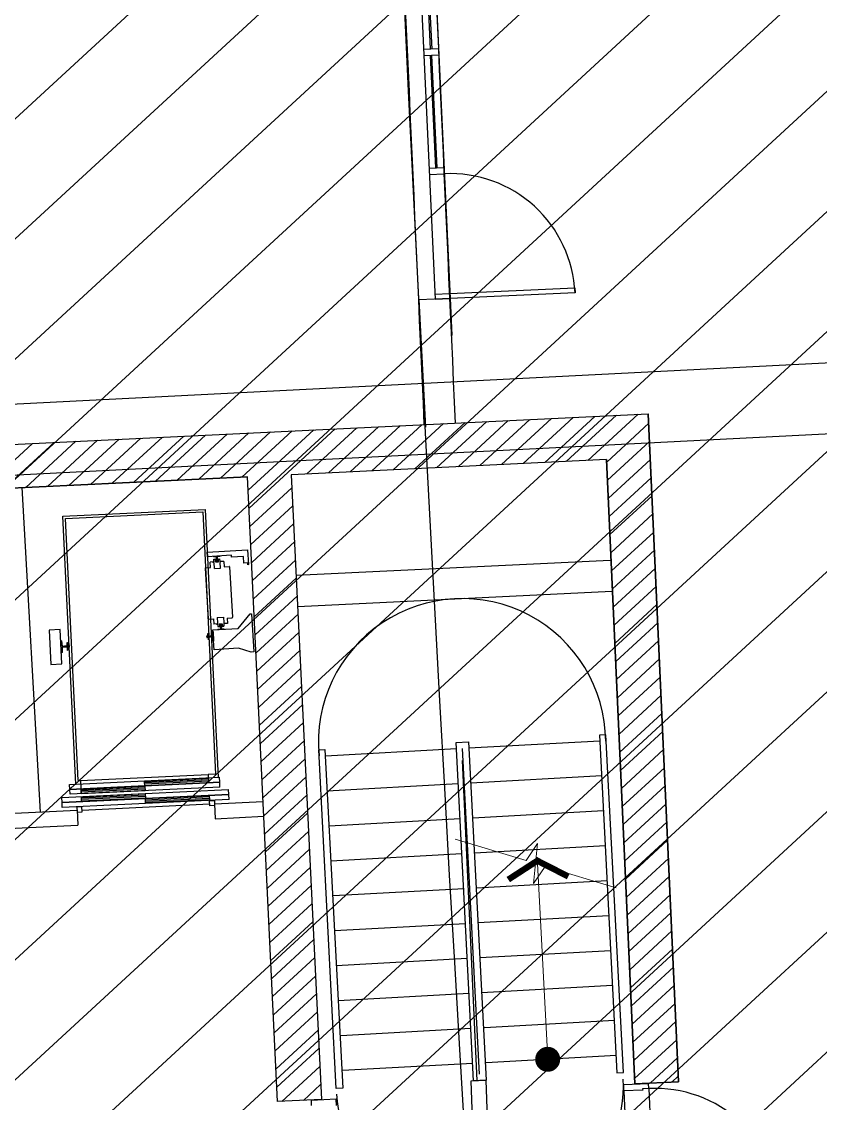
# Model space of a CAD drawing. Extents: x -678889171 to 586587, y -792238163 to 335485.
# Drawn here: x -678712579 to -678706190, y -792084908 to -792076252 of the extents above; entities that cross this region are included whole.
import ezdxf
from ezdxf.enums import TextEntityAlignment as Align

# ---------------------------------------------------------------- set-up
doc = ezdxf.new("R2010")
doc.units = 0
doc.header["$MEASUREMENT"] = 0
for name, color, linetype in [('A-FLOR-PATT', 252, 'Continuous'), ('A-SITE-PATT', 252, 'Continuous'), ('A-WALL', 252, 'Continuous')]:
    doc.layers.add(name, color=color, linetype=linetype)
for name, color, linetype, lineweight in [('BASEMENT3 LAYOUT$0$HATCH3', 252, 'Continuous', 15), ('Ground floor Towers$0$01-Basement-03$0$000 admin typ - Copy trial 2$0$A-FLOR-MRKN', 252, 'Continuous', 20), ('Ground floor Towers$0$01-Basement-03$0$000 admin typ - Copy trial 2$0$A-HIDD1', 252, 'Continuous', 20)]:
    doc.layers.add(name, color=color, linetype=linetype, lineweight=lineweight)
doc.styles.add('Ground floor Towers$0$$Bas01-Rname$0$EN-SC', font='swissc.ttf')
doc.styles.add('Ground floor Towers$0$$Bas01-Rname$0$EN-SCL', font='swisscl.ttf')
doc.styles.add('Ground floor Towers$0$04-Ground Floor$0$V2-lower ground$0$LEVEL  FOR LICENSE LOWER GR$0$$LG- LEVEL$0$AR-SR', font='sarb.shx')

# ---------------------------------------------------------------- blocks, each defined once
blk = doc.blocks.new('A$C61C61320')
at = {"layer": 'BASEMENT3 LAYOUT$0$HATCH3'}
h = blk.add_hatch(dxfattribs=at)
h.set_pattern_fill('JIS_WOOD', color=256, scale=1000, style=0)
h.set_pattern_definition([(45, (-845711.5632553247, -468029.5931597503), (-499.9999991609842, 499.9999991609843), [])])
h.paths.add_polyline_path([(11086.00013759569, -61354.85490543771), (12440.74077330553, -169431.9252005816), (-18168.17453308101, -169031.9252005816), (-24087.31416799291, -98540.68329571502), (-23668.41511030192, -60233.84526748693)])
blk = doc.blocks.new('Ground floor Towers$0$01-Basement-03$0$000 admin typ - Copy trial 2$0$$DD-06-LEVEL  (01)$0$A-STRS-01-2950$0$WATG_M_STAIRARROW2')
at = {"layer": 'Ground floor Towers$0$01-Basement-03$0$000 admin typ - Copy trial 2$0$A-FLOR-MRKN'}
blk.add_line((-1.479989464314713e-10, -5.684341886080801e-14), (-2.081890215777094e-12, 0.6377952755905199), dxfattribs=at)
at = {"layer": 'Ground floor Towers$0$01-Basement-03$0$000 admin typ - Copy trial 2$0$A-FLOR-MRKN', "const_width": 0.01968499999999999}
blk.add_lwpolyline([(-0.09448800033248261, 0.5719283038768879), (-2.143991650882526e-10, 0.6264809761802326), (0.09448799990367718, 0.5719283038768879)], dxfattribs=at)
at = {"layer": 'Ground floor Towers$0$01-Basement-03$0$000 admin typ - Copy trial 2$0$A-FLOR-MRKN', "const_width": 0.03937, "flags": 128}
blk.add_lwpolyline([(-0.01306610425285726, -0.01472331971538665, -1), (0.01306610425287147, 0.01472331971532981, -1)], format="xyb", close=True, dxfattribs=at)
blk = doc.blocks.new('Ground floor Towers$0$01-Basement-03$0$000 admin typ - Copy trial 2$0$$DD-06-LEVEL  (01)$0$A-STRS-01-2950$0$WATG_BREAKLINE1')
at = {"layer": 'Ground floor Towers$0$01-Basement-03$0$000 admin typ - Copy trial 2$0$A-HIDD1'}
for p, q in [((0.0232119172721319, 0.05802979318032442), (0.1968503937007924, 0.4921259842519703)), ((-0.02321191727212835, -0.05802979318033152), (-0.1253443532695044, 0.02321191727212124)), ((-0.1253443532695044, 0.02321191727212124), (0.1253443532695151, -0.02321191727213545)), ((0.1253443532695151, -0.02321191727213545), (0.0232119172721319, 0.05802979318032442)), ((-0.1968503937007817, -0.4921259842519703), (-0.02321191727212835, -0.05802979318033152))]:
    blk.add_line(p, q, dxfattribs=at)
blk = doc.blocks.new('GR')
at = {"layer": 'A-FLOR-PATT'}
for p, q in [((90124.67537537565, 112393.3555103397), (90386.5987562071, 109404.8113593234)), ((90244.21714141624, 112403.832445573), (90506.14052224763, 109415.2882945566)), ((90182.70664695295, 112348.2498514381), (90265.64905088292, 111401.8775369495)), ((90194.66082355658, 112349.2975449662), (90277.60322748656, 111402.9252304777)), ((90331.52493543013, 111407.6510619855), (90211.98316939388, 111397.1741267034)), ((90335.890325131, 111357.8419928037), (90216.34855909475, 111347.3650575216)), ((90348.5914548148, 110455.505222439), (90270.01444056343, 111352.0684677659)), ((90360.5456314188, 110456.5529159623), (90281.96861716713, 111353.1161612942)), ((90294.92557291633, 110450.8018121791), (90414.46733895686, 110461.2787474123)), ((90299.29096259685, 110400.9927429955), (90418.83272863738, 110411.4696782287)), ((36003.08842770266, 103741.1044731623), (107418.7258324164, 110300.5037897862)), ((36059.7741112865, 103178.3410056841), (114175, 110350)), ((90502.69501003594, 109455.13962397), (91498.98519582005, 109541.197038621)), ((91498.98519582005, 109541.197038621), (91502.42749236166, 109501.3454314449)), ((90256.77771984944, 109397.2021218207), (90505.91600024332, 109417.8500892336)), ((90383.04369550131, 109445.9126363744), (90502.58546154191, 109456.3895716077)), ((90506.13730657757, 109415.2880167939), (90502.69501003594, 109455.13962397)), ((90505.91600024332, 109417.8500892336), (90532.79204634346, 109121.5704872263)), ((91502.42749236166, 109501.3454314449), (90506.13730657757, 109415.2880167939)), ((90256.77771984944, 109397.2021218207), (90350.02945733891, 108378.0586076671)), ((90386.5987562071, 109404.8113593234), (90506.14052224765, 109415.2882945566)), ((82987.55579895168, 107745.4851372499), (92127.64501083517, 108558.2984172856)), ((82987.55579895165, 107745.4851372499), (92127.64140049537, 108558.2980962239)), ((91660.05940083624, 108165.3572842697), (92045.71459512862, 108551.0124785621)), ((92127.64140049537, 108558.2980962239), (92586.48451116646, 103226.771565448)), ((92127.64501083517, 108558.2984172856), (92586.48451116649, 103226.771565448)), ((92586.48451116646, 103226.771565448), (92127.64501083514, 108558.2984172856)), ((90797.63011716757, 108088.7004111946), (91183.24408354226, 108474.3143775692)), ((90970.1159739013, 108104.0317858096), (91355.73818585955, 108489.6539977678)), ((91142.60183063505, 108119.3631604246), (91528.2322881768, 108504.9936179664)), ((91315.08768736877, 108134.6945350396), (91700.72639049408, 108520.3332381649)), ((91487.57354410252, 108150.0259096547), (91873.22049281136, 108535.6728583635)), ((91810.72667342889, 108158.8700747436), (92134.18325854286, 108482.3266598576)), ((89762.71497676516, 107996.7121635044), (90148.27946963858, 108382.2766563778)), ((89935.20083349888, 108012.0435381194), (90320.77357195588, 108397.6162765764)), ((90107.68669023263, 108027.3749127344), (90493.26767427314, 108412.9558967749)), ((90280.17254696635, 108042.7062873495), (90665.76177659043, 108428.2955169735)), ((90452.65840370009, 108058.0376619645), (90838.2558789077, 108443.6351371721)), ((90625.14426043382, 108073.3690365795), (91010.74998122499, 108458.9747573707)), ((88727.7998363664, 107904.7239158179), (89113.31485573493, 108290.2389351864)), ((88900.2856930999, 107920.0552904327), (89285.80895805219, 108305.578555385)), ((88954.63478188445, 107817.2498970985), (89458.3030603695, 108320.9181755836)), ((88967.46318011207, 107672.9238132075), (89630.79716268675, 108336.2577957821)), ((89417.74326329767, 107966.0494142743), (89803.29126500404, 108351.5974159807)), ((89590.22912003142, 107981.3807888894), (89975.78536732131, 108366.9370361793)), ((91823.17988962706, 108014.1688088231), (92146.63647474104, 108337.6253939371)), ((87865.37055269875, 107828.0670427438), (88250.84434414854, 108213.5408341936)), ((88037.85640943228, 107843.3984173586), (88423.33844646584, 108228.8804543922)), ((88210.34226616581, 107858.7297919734), (88595.8325487831, 108244.2200745907)), ((88382.82812289934, 107874.0611665883), (88768.32665110037, 108259.5596947893)), ((88555.31397963288, 107889.3925412031), (88940.82075341766, 108274.8993149879)), ((86830.4554122976, 107736.0787950549), (87215.8797302449, 108121.5031130022)), ((87002.94126903111, 107751.4101696697), (87388.37383256215, 108136.8427332008)), ((87175.42712576463, 107766.7415442845), (87560.86793487945, 108152.1823533994)), ((87347.91298249818, 107782.0729188994), (87733.36203719673, 108167.5219735979)), ((87520.3988392317, 107797.4042935142), (87905.856139514, 108182.8615937965)), ((87692.88469596523, 107812.735668129), (88078.35024183129, 108198.201213995)), ((91809.02882263708, 108178.5984047595), (89293.76810000258, 107955.0299039943)), ((91809.02882263705, 108178.5984047595), (89293.76810000255, 107955.0299039943)), ((92237.77350877962, 103196.7609537523), (91809.02882263708, 108178.5984047595)), ((92237.77350877959, 103196.7609537523), (91809.02882263705, 108178.5984047595)), ((91809.02882263705, 108178.5984047595), (92237.77350877959, 103196.7609537523)), ((91835.63310582523, 107869.4675429025), (92159.08969093922, 108192.9241280165)), ((91848.0863220234, 107724.766276982), (92171.54290713738, 108048.222862096)), ((89293.76810000258, 107955.0299039943), (89737.0217042639, 102968.1986770137)), ((89293.76810000255, 107955.0299039943), (89737.02170426387, 102968.1986770137)), ((88945.14255071178, 107924.0423842219), (83367.1337620607, 107428.2420678191)), ((83367.13376206065, 107428.2420678192), (88945.14255071175, 107924.0423842219)), ((89388.30550846041, 102938.2309771725), (88945.14255071178, 107924.0423842219)), ((89388.30550846038, 102938.2309771725), (88945.14255071175, 107924.0423842219)), ((91860.53953822156, 107580.0650110615), (92183.99612333554, 107903.5215961754)), ((88980.2915783397, 107528.5977293164), (89302.98858216383, 107851.2947331405)), ((87145.49010573822, 107764.87244653), (87394.98504273676, 105176.006451735)), ((87145.49010573818, 107764.87244653), (87394.98504273673, 105176.0064517349)), ((88993.11997656732, 107384.2716454253), (89315.81698039148, 107706.9686492494)), ((91872.99275441973, 107435.3637451409), (92196.44933953373, 107758.8203302549)), ((87482.46094850061, 107549.4110473611), (88617.27132921407, 107650.293843717)), ((87482.46094850064, 107549.411047361), (88617.2713292141, 107650.2938437169)), ((87503.76600327768, 107531.5847096998), (88599.44499155272, 107628.9887889399)), ((87503.7660032777, 107531.5847096997), (88599.44499155275, 107628.9887889398)), ((88599.44499155272, 107628.9887889399), (88785.39823373832, 105537.2379931418)), ((88599.44499155275, 107628.9887889398), (88785.39823373836, 105537.2379931417)), ((88617.27132921407, 107650.293843717), (88807.39903193855, 105511.5853769927)), ((88617.2713292141, 107650.2938437169), (88807.39903193859, 105511.5853769926)), ((91885.44597061789, 107290.6624792204), (92208.90255573191, 107614.1190643344)), ((87672.58865122512, 105410.7025806369), (87482.46094850061, 107549.4110473611)), ((87672.58865122516, 105410.7025806368), (87482.46094850064, 107549.411047361)), ((87689.7192454633, 105439.8339139017), (87503.76600327768, 107531.5847096998)), ((87689.71924546335, 105439.8339139016), (87503.7660032777, 107531.5847096997)), ((89005.94837479493, 107239.9455615342), (89328.64537861908, 107562.6425653583)), ((91897.89918681608, 107145.9612132998), (92221.35577193007, 107469.4177984138)), ((88647.614689982, 107308.9674528055), (88968.98660011674, 107341.1916787072)), ((88647.61468998203, 107308.9674528054), (88968.98660011677, 107341.1916787071)), ((88968.98660011674, 107341.1916787072), (88980.93284355936, 107222.0519021364)), ((88968.98660011677, 107341.1916787071), (88980.93284355939, 107222.0519021363)), ((89018.77677302255, 107095.6194776431), (89341.4737768467, 107418.3164814672)), ((89366.54998011877, 107153.7054523983), (91871.4380597464, 107376.3519826366)), ((88651.29045719511, 107272.3090600145), (88647.614689982, 107308.9674528055)), ((88651.29045719514, 107272.3090600144), (88647.61468998203, 107308.9674528054)), ((88723.99626956398, 107279.5993316539), (88651.29045719511, 107272.3090600145)), ((88723.99626956401, 107279.5993316538), (88651.29045719514, 107272.3090600144)), ((88698.94636782348, 107277.0875573915), (88749.04617130454, 107282.1111059161)), ((88698.9463678235, 107277.0875573914), (88749.04617130457, 107282.111105916)), ((88700.84137757773, 107273.5748750797), (88698.94636782348, 107277.0875573915)), ((88700.84137757776, 107273.5748750796), (88698.9463678235, 107277.0875573914)), ((88722.21053800637, 107274.3290671943), (88700.84137757773, 107273.5748750797)), ((88722.21053800642, 107274.3290671942), (88700.84137757776, 107273.5748750796)), ((88701.89757949568, 107253.8096434349), (88719.00482946479, 107255.5250014675)), ((88701.89757949571, 107253.8096434348), (88719.00482946481, 107255.5250014674)), ((88704.34809097109, 107229.3707149074), (88701.89757949568, 107253.8096434349)), ((88704.34809097112, 107229.3707149073), (88701.89757949571, 107253.8096434348)), ((88714.11704375934, 107255.0348991725), (88719.00482946479, 107255.5250014675)), ((88714.11704375937, 107255.0348991724), (88719.00482946481, 107255.5250014674)), ((88716.26124130031, 107233.6508367111), (88714.11704375934, 107255.0348991725)), ((88716.26124130034, 107233.650836711), (88714.11704375937, 107255.0348991724)), ((88721.14902700583, 107234.1409390062), (88719.00482946479, 107255.5250014675)), ((88721.14902700583, 107234.1409390062), (88719.00482946479, 107255.5250014675)), ((88721.14902700586, 107234.1409390061), (88719.00482946481, 107255.5250014674)), ((88721.14902700586, 107234.1409390061), (88719.00482946481, 107255.5250014674)), ((88723.702286867, 107259.4518694532), (88722.21053800637, 107274.3290671943)), ((88723.70228686703, 107259.4518694531), (88722.21053800642, 107274.3290671942)), ((88723.85668482601, 107253.2961902312), (88723.702286867, 107259.4518694532)), ((88723.85668482604, 107253.2961902312), (88723.70228686703, 107259.4518694531)), ((88725.41275961284, 107237.7774706163), (88723.85668482601, 107253.2961902312)), ((88725.41275961287, 107237.7774706162), (88723.85668482604, 107253.2961902312)), ((88841.91409970848, 107291.4230495227), (88723.99626956398, 107279.5993316539)), ((88841.9140997085, 107291.4230495226), (88723.99626956401, 107279.5993316538)), ((88747.88631499291, 107278.2921096698), (88726.79283710525, 107274.7885380959)), ((88747.88631499294, 107278.2921096697), (88726.79283710528, 107274.7885380958)), ((88726.79283710525, 107274.7885380959), (88728.28458596588, 107259.9113403548)), ((88726.79283710528, 107274.7885380958), (88728.28458596593, 107259.9113403548)), ((88728.28458596588, 107259.9113403548), (88729.35544374466, 107253.8475553132)), ((88728.28458596593, 107259.9113403548), (88729.35544374469, 107253.8475553131)), ((88729.35544374466, 107253.8475553132), (88730.91151853152, 107238.3288356984)), ((88729.35544374469, 107253.8475553131), (88730.91151853155, 107238.3288356983)), ((88733.66818658121, 107256.9953083529), (88750.77543655038, 107258.7106663857)), ((88733.66818658124, 107256.9953083528), (88750.77543655041, 107258.7106663856)), ((88733.66818658121, 107256.9953083529), (88738.5559722867, 107257.485410648)), ((88733.66818658124, 107256.9953083528), (88738.55597228673, 107257.4854106479)), ((88735.81238412224, 107235.6112458914), (88733.66818658121, 107256.9953083529)), ((88735.81238412224, 107235.6112458914), (88733.66818658121, 107256.9953083529)), ((88735.81238412227, 107235.6112458913), (88733.66818658124, 107256.9953083528)), ((88735.81238412227, 107235.6112458913), (88733.66818658124, 107256.9953083528)), ((88740.70016982764, 107236.1013481865), (88738.5559722867, 107257.485410648)), ((88740.70016982769, 107236.1013481865), (88738.55597228673, 107257.4854106479)), ((88749.04617130454, 107282.1111059161), (88747.88631499291, 107278.2921096698)), ((88749.04617130457, 107282.111105916), (88747.88631499294, 107278.2921096697)), ((88753.22594802578, 107234.2717378583), (88750.77543655038, 107258.7106663857)), ((88753.2259480258, 107234.2717378582), (88750.77543655041, 107258.7106663856)), ((88843.38440659373, 107276.7596924063), (88841.91409970848, 107291.4230495227)), ((88843.38440659376, 107276.7596924062), (88841.9140997085, 107291.4230495226)), ((88938.69622785044, 107286.3166871604), (88843.38440659373, 107276.7596924063)), ((88938.69622785047, 107286.3166871603), (88843.38440659376, 107276.7596924062)), ((88943.96482752256, 107233.7729908266), (88938.69622785044, 107286.3166871604)), ((88943.96482752259, 107233.7729908265), (88938.69622785047, 107286.3166871603)), ((89031.60517125018, 106951.293393752), (89354.30217507432, 107273.9903975762)), ((91910.35240301423, 107001.2599473793), (92233.80898812824, 107324.7165324933)), ((88635.3074479136, 107179.373250201), (88675.74088725788, 106776.1309294996)), ((88635.30744791363, 107179.3732502009), (88675.74088725793, 106776.1309294995)), ((88638.05600004511, 107182.7344302014), (88678.38023211522, 107186.7777741358)), ((88638.05600004514, 107182.7344302013), (88678.38023211525, 107186.7777741357)), ((88704.02952447928, 107232.5477756161), (88674.09183703324, 107229.5458990586)), ((88704.02952447931, 107232.547775616), (88674.09183703327, 107229.5458990585)), ((88678.38023211522, 107186.7777741358), (88674.09183703324, 107229.5458990586)), ((88678.38023211525, 107186.7777741357), (88674.09183703327, 107229.5458990585)), ((88691.81006021558, 107231.3225198783), (88704.02952447928, 107232.5477756161)), ((88704.02952447928, 107232.5477756161), (88691.81006021558, 107231.3225198783)), ((88691.8100602156, 107231.3225198782), (88704.02952447931, 107232.547775616)), ((88704.02952447931, 107232.547775616), (88691.8100602156, 107231.3225198782)), ((88704.34809097109, 107229.3707149074), (88702.82065793811, 107229.2175579403)), ((88704.34809097112, 107229.3707149073), (88702.82065793814, 107229.2175579402)), ((88703.31076023317, 107224.3297722348), (88702.82065793811, 107229.2175579403)), ((88703.3107602332, 107224.3297722347), (88702.82065793814, 107229.2175579402)), ((88704.83819326614, 107224.482929202), (88703.31076023317, 107224.3297722348)), ((88704.83819326617, 107224.4829292019), (88703.3107602332, 107224.3297722347)), ((88709.2491139219, 107180.4928578527), (88704.83819326614, 107224.482929202)), ((88709.24911392193, 107180.4928578526), (88704.83819326617, 107224.4829292019)), ((88709.2491139219, 107180.4928578527), (88758.12697097662, 107185.3938808036)), ((88709.24911392193, 107180.4928578526), (88758.12697097665, 107185.3938808035)), ((88716.26124130031, 107233.6508367111), (88740.70016982764, 107236.1013481865)), ((88716.26124130034, 107233.650836711), (88740.70016982769, 107236.1013481865)), ((88722.04888818874, 107234.3983712395), (88723.8556111987, 107237.6213340634)), ((88722.04888818877, 107234.3983712395), (88723.85561119873, 107237.6213340633)), ((88732.4686669457, 107238.4849722513), (88723.8556111987, 107237.6213340634)), ((88732.46866694573, 107238.4849722512), (88723.85561119873, 107237.6213340633)), ((88723.88532657993, 107237.6243136491), (88732.4389515645, 107238.4819926655)), ((88723.88532657996, 107237.624313649), (88732.43895156455, 107238.4819926654)), ((88730.91151853152, 107238.3288356984), (88725.41275961284, 107237.7774706163)), ((88730.91151853155, 107238.3288356983), (88725.41275961287, 107237.7774706162)), ((88734.8793256656, 107235.6848897641), (88732.4686669457, 107238.4849722513)), ((88734.87932566564, 107235.684889764), (88732.46866694573, 107238.4849722512)), ((88782.84506898, 107240.4506751242), (88752.90738153398, 107237.4487985669)), ((88782.84506898002, 107240.4506751241), (88752.90738153401, 107237.4487985668)), ((88765.12684579763, 107238.6740543046), (88752.90738153398, 107237.4487985669)), ((88765.12684579765, 107238.6740543045), (88752.90738153401, 107237.4487985668)), ((88753.22594802578, 107234.2717378583), (88754.75338105876, 107234.4248948255)), ((88753.2259480258, 107234.2717378582), (88754.75338105879, 107234.4248948254)), ((88753.71605032087, 107229.3839521528), (88755.24348335381, 107229.5371091201)), ((88753.7160503209, 107229.3839521527), (88755.24348335384, 107229.53710912)), ((88758.12697097662, 107185.3938808036), (88753.71605032087, 107229.3839521528)), ((88758.12697097665, 107185.3938808035), (88753.7160503209, 107229.3839521527)), ((88755.24348335381, 107229.5371091201), (88754.75338105876, 107234.4248948255)), ((88755.24348335384, 107229.53710912), (88754.75338105879, 107234.4248948254)), ((88782.84506898, 107240.4506751242), (88787.13346406199, 107197.6825502013)), ((88782.84506898002, 107240.4506751241), (88787.13346406202, 107197.6825502013)), ((88787.13346406199, 107197.6825502013), (88827.4576961321, 107201.7258941358)), ((88787.13346406202, 107197.6825502013), (88827.45769613213, 107201.7258941357)), ((88830.81887613241, 107198.9773420042), (88871.25231547676, 106795.7350213029)), ((88830.81887613246, 107198.9773420041), (88871.25231547678, 106795.7350213028)), ((88974.51348818172, 107236.8361301709), (88943.96482752256, 107233.7729908266)), ((88974.51348818176, 107236.8361301708), (88943.96482752259, 107233.7729908265)), ((88976.04505785389, 107221.5617998413), (88974.51348818172, 107236.8361301709)), ((88976.04505785392, 107221.5617998412), (88974.51348818176, 107236.8361301708)), ((88980.93284355936, 107222.0519021364), (88976.04505785389, 107221.5617998413)), ((88980.93284355939, 107222.0519021363), (88976.04505785392, 107221.5617998412)), ((91922.80561921239, 106856.5586814587), (92246.2622043264, 107180.0152665727)), ((89044.4335694778, 106806.9673098609), (89367.13057330195, 107129.6643136851)), ((89387.95548000521, 106904.6224553958), (91892.8742950971, 107127.2717175503)), ((91935.25883541058, 106711.8574155382), (92258.71542052458, 107035.3140006522)), ((89057.26196770542, 106662.6412259698), (89379.95897152957, 106985.338229794)), ((88919.42149357956, 106709.2318041123), (89009.75448254182, 106829.9875783216)), ((88919.4214935796, 106709.2318041122), (89009.75448254184, 106829.9875783215)), ((89009.75448254182, 106829.9875783216), (89020.14102716594, 106831.0290456986)), ((89009.75448254184, 106829.9875783215), (89020.14102716597, 106831.0290456985)), ((89020.14102716594, 106831.0290456986), (89050.7724206086, 106525.5424391067)), ((89020.14102716597, 106831.0290456985), (89050.77242060864, 106525.5424391066)), ((89070.09036593305, 106518.3151420787), (89392.7873697572, 106841.0121459029)), ((91947.71205160876, 106567.1561496177), (92271.16863672275, 106890.6127347317)), ((88679.10206725824, 106773.3823773681), (88719.42629932838, 106777.4257213025)), ((88679.10206725828, 106773.382377368), (88719.4262993284, 106777.4257213024)), ((88719.42629932838, 106777.4257213025), (88723.71469441033, 106734.6575963797)), ((88719.4262993284, 106777.4257213024), (88723.71469441036, 106734.6575963796)), ((88753.65238185636, 106737.659472937), (88723.71469441033, 106734.6575963797)), ((88753.65238185639, 106737.6594729369), (88723.71469441036, 106734.6575963796)), ((88741.43291759267, 106736.4342171993), (88753.65238185636, 106737.659472937)), ((88753.65238185636, 106737.659472937), (88741.43291759267, 106736.4342171993)), ((88741.43291759271, 106736.4342171992), (88753.65238185639, 106737.6594729369)), ((88753.65238185639, 106737.6594729369), (88741.43291759271, 106736.4342171992)), ((88748.43279241375, 106789.7143907003), (88797.31064946843, 106794.6154136512)), ((88748.43279241378, 106789.7143907002), (88797.31064946848, 106794.6154136511)), ((88748.43279241375, 106789.7143907003), (88752.8437130695, 106745.7243193511)), ((88748.43279241378, 106789.7143907002), (88752.84371306952, 106745.724319351)), ((88752.8437130695, 106745.7243193511), (88751.31628003652, 106745.5711623839)), ((88752.84371306952, 106745.724319351), (88751.31628003655, 106745.5711623838)), ((88751.31628003652, 106745.5711623839), (88751.80638233162, 106740.6833766784)), ((88751.31628003655, 106745.5711623838), (88751.80638233165, 106740.6833766783)), ((88753.33381536456, 106740.8365336456), (88751.80638233162, 106740.6833766784)), ((88753.3338153646, 106740.8365336456), (88751.80638233165, 106740.6833766783)), ((88753.33381536456, 106740.8365336456), (88755.78432683997, 106716.3976051182)), ((88753.3338153646, 106740.8365336456), (88755.78432684002, 106716.3976051181)), ((88765.8595935627, 106739.0069233174), (88790.29852208999, 106741.4574347928)), ((88765.85959356272, 106739.0069233173), (88790.29852209003, 106741.4574347928)), ((88765.8595935627, 106739.0069233174), (88768.00379110368, 106717.622860856)), ((88765.85959356272, 106739.0069233173), (88768.0037911037, 106717.6228608559)), ((88770.74737926811, 106739.4970256126), (88772.89157680912, 106718.1129631511)), ((88770.74737926811, 106739.4970256126), (88772.89157680912, 106718.1129631511)), ((88770.74737926814, 106739.4970256125), (88772.89157680915, 106718.112963151)), ((88770.74737926814, 106739.4970256125), (88772.89157680915, 106718.112963151)), ((88771.68043772472, 106739.4233817398), (88774.09109644462, 106736.6232992526)), ((88771.68043772475, 106739.4233817398), (88774.09109644465, 106736.6232992525)), ((88782.70415219168, 106737.4869374405), (88774.09109644462, 106736.6232992526)), ((88782.70415219171, 106737.4869374404), (88774.09109644465, 106736.6232992525)), ((88774.12081182587, 106736.6262788383), (88782.67443681044, 106737.4839578548)), ((88774.12081182591, 106736.6262788382), (88782.67443681047, 106737.4839578547)), ((88775.64824485884, 106736.7794358056), (88781.14700377744, 106737.3308008875)), ((88775.64824485886, 106736.7794358055), (88781.14700377749, 106737.3308008874)), ((88777.20431964571, 106721.2607161907), (88775.64824485884, 106736.7794358056)), ((88777.20431964574, 106721.2607161906), (88775.64824485886, 106736.7794358055)), ((88781.14700377744, 106737.3308008875), (88782.70307856437, 106721.8120812727)), ((88781.14700377749, 106737.3308008874), (88782.7030785644, 106721.8120812726)), ((88784.51087520158, 106740.7099002644), (88782.70415219168, 106737.4869374405)), ((88784.51087520161, 106740.7099002644), (88782.70415219171, 106737.4869374404)), ((88785.41073638453, 106740.9673324977), (88787.55493392555, 106719.5832700363)), ((88785.41073638453, 106740.9673324977), (88787.55493392555, 106719.5832700363)), ((88785.41073638457, 106740.9673324977), (88787.55493392558, 106719.5832700362)), ((88785.41073638457, 106740.9673324977), (88787.55493392558, 106719.5832700362)), ((88790.29852208999, 106741.4574347928), (88792.44271963098, 106720.0733723314)), ((88790.29852209003, 106741.4574347928), (88792.44271963101, 106720.0733723313)), ((88797.31064946843, 106794.6154136512), (88801.72157012418, 106750.6253423019)), ((88797.31064946848, 106794.6154136511), (88801.72157012421, 106750.6253423018)), ((88801.72157012418, 106750.6253423019), (88803.24900315718, 106750.7784992691)), ((88801.72157012421, 106750.6253423018), (88803.24900315721, 106750.778499269)), ((88802.21167241927, 106745.7375565964), (88803.73910545224, 106745.8907135637)), ((88802.21167241932, 106745.7375565963), (88803.73910545229, 106745.8907135636)), ((88802.21167241927, 106745.7375565964), (88804.66218389469, 106721.298628069)), ((88802.21167241932, 106745.7375565963), (88804.66218389472, 106721.2986280689)), ((88832.4679263571, 106745.5623724453), (88802.53023891106, 106742.5604958879)), ((88832.46792635713, 106745.5623724452), (88802.5302389111, 106742.5604958878)), ((88814.74970317473, 106743.7857516256), (88802.53023891106, 106742.5604958879)), ((88814.74970317478, 106743.7857516255), (88802.5302389111, 106742.5604958878)), ((88803.24900315718, 106750.7784992691), (88803.73910545224, 106745.8907135637)), ((88803.24900315721, 106750.778499269), (88803.73910545229, 106745.8907135636)), ((88828.1795312751, 106788.3304973681), (88868.50376334527, 106792.3738413026)), ((88828.17953127513, 106788.330497368), (88868.5037633453, 106792.3738413025)), ((88828.1795312751, 106788.3304973681), (88832.4679263571, 106745.5623724453)), ((88828.17953127513, 106788.330497368), (88832.46792635713, 106745.5623724452)), ((91960.16526780692, 106422.4548836971), (92283.62185292091, 106745.9114688111)), ((88679.56069056848, 106658.0276563388), (88681.69909681464, 106658.2420760929)), ((88679.56069056853, 106658.0276563387), (88681.69909681467, 106658.2420760928)), ((88684.46171351933, 106609.1497992841), (88679.56069056848, 106658.0276563388)), ((88684.46171351935, 106609.149799284), (88679.56069056853, 106658.0276563387)), ((88681.69909681464, 106658.2420760929), (88683.56761181462, 106639.6073930908)), ((88681.69909681467, 106658.2420760928), (88683.56761181467, 106639.6073930907)), ((88713.77188119545, 106673.8003622418), (88719.1174831469, 106675.8791603567)), ((88713.77188119548, 106673.8003622417), (88719.11748314693, 106675.8791603566)), ((88715.30841483458, 106640.013047156), (88713.77188119545, 106673.8003622418)), ((88715.30841483461, 106640.0130471559), (88713.77188119548, 106673.8003622417)), ((88717.80033322884, 106689.0150844402), (88919.42149357956, 106709.2318041123)), ((88717.80033322888, 106689.0150844401), (88919.4214935796, 106709.2318041122)), ((88722.94640732721, 106637.6933345327), (88717.80033322884, 106689.0150844402)), ((88722.94640732724, 106637.6933345327), (88717.80033322888, 106689.0150844401)), ((88719.1174831469, 106675.8791603567), (88726.77533150754, 106599.5075087088)), ((88719.11748314693, 106675.8791603566), (88726.77533150757, 106599.5075087087)), ((88755.78432683997, 106716.3976051182), (88772.89157680912, 106718.1129631511)), ((88755.78432684002, 106716.3976051181), (88772.89157680915, 106718.112963151)), ((88807.61339556688, 106698.0207141124), (88757.51359208584, 106692.9971655877)), ((88807.6133955669, 106698.0207141123), (88757.51359208587, 106692.9971655876)), ((88757.51359208584, 106692.9971655877), (88758.67344839746, 106696.8161618341)), ((88757.51359208587, 106692.9971655876), (88758.6734483975, 106696.816161834)), ((88758.67344839746, 106696.8161618341), (88779.76692628511, 106700.319733408)), ((88758.6734483975, 106696.816161834), (88779.76692628516, 106700.3197334079)), ((88768.00379110368, 106717.622860856), (88772.89157680912, 106718.1129631511)), ((88768.0037911037, 106717.6228608559), (88772.89157680915, 106718.112963151)), ((88778.27517742445, 106715.1969311491), (88777.20431964571, 106721.2607161907)), ((88778.27517742448, 106715.196931149), (88777.20431964574, 106721.2607161906)), ((88779.76692628511, 106700.319733408), (88778.27517742445, 106715.1969311491)), ((88779.76692628516, 106700.3197334079), (88778.27517742448, 106715.196931149)), ((88782.70307856437, 106721.8120812727), (88782.8574765233, 106715.6564020506)), ((88782.7030785644, 106721.8120812726), (88782.85747652334, 106715.6564020506)), ((88782.8574765233, 106715.6564020506), (88784.34922538398, 106700.7792043096)), ((88782.85747652334, 106715.6564020506), (88784.34922538401, 106700.7792043095)), ((88784.34922538398, 106700.7792043096), (88805.71838581261, 106701.5333964242)), ((88784.34922538401, 106700.7792043095), (88805.71838581264, 106701.5333964241)), ((88787.55493392555, 106719.5832700363), (88804.66218389469, 106721.298628069)), ((88787.55493392558, 106719.5832700362), (88804.66218389472, 106721.2986280689)), ((88787.55493392555, 106719.5832700363), (88792.44271963098, 106720.0733723314)), ((88787.55493392558, 106719.5832700362), (88792.44271963101, 106720.0733723313)), ((88805.71838581261, 106701.5333964242), (88807.61339556688, 106698.0207141124)), ((88805.71838581264, 106701.5333964241), (88807.6133955669, 106698.0207141123)), ((89082.91876416067, 106373.9890581877), (89405.61576798481, 106696.6860620118)), ((87497.26766241246, 106641.9412252441), (87408.83071550172, 106634.0793245626)), ((87497.26766241249, 106641.941225244), (87408.83071550175, 106634.0793245625)), ((87408.83071550172, 106634.0793245626), (87433.18173531171, 106360.1595774938)), ((87408.83071550175, 106634.0793245625), (87433.18173531175, 106360.1595774937)), ((87521.61868222248, 106368.0214781753), (87497.26766241246, 106641.9412252441)), ((87521.61868222251, 106368.0214781752), (87497.26766241249, 106641.941225244)), ((88683.56761181462, 106639.6073930908), (88671.34814755095, 106638.3821373531)), ((88683.56761181467, 106639.6073930907), (88671.34814755098, 106638.382137353)), ((88671.34814755095, 106638.3821373531), (88672.51214050179, 106626.7736463026)), ((88671.34814755098, 106638.382137353), (88672.51214050181, 106626.7736463025)), ((88672.35650155104, 106637.5575717136), (88698.01737650477, 106640.1306087628)), ((88672.35650155108, 106637.5575717135), (88698.0173765048, 106640.1306087627)), ((88673.33670614123, 106627.7820003026), (88672.35650155104, 106637.5575717136)), ((88673.33670614126, 106627.7820003025), (88672.35650155108, 106637.5575717135)), ((88672.51214050179, 106626.7736463026), (88684.73160476547, 106627.9989020403)), ((88672.51214050181, 106626.7736463025), (88684.7316047655, 106627.9989020402)), ((88698.99758109495, 106630.3550373519), (88673.33670614123, 106627.7820003026)), ((88698.99758109498, 106630.3550373518), (88673.33670614126, 106627.7820003025)), ((88686.60011976547, 106609.3642190381), (88684.46171351933, 106609.1497992841)), ((88686.6001197655, 106609.364219038), (88684.46171351935, 106609.149799284)), ((88684.73160476547, 106627.9989020403), (88686.60011976547, 106609.3642190381)), ((88684.7316047655, 106627.9989020402), (88686.6001197655, 106609.364219038)), ((88698.01737650477, 106640.1306087628), (88704.31089699725, 106638.9103169921)), ((88698.0173765048, 106640.1306087627), (88704.31089699728, 106638.910316992)), ((88704.9235248661, 106632.8005848603), (88698.99758109495, 106630.3550373519)), ((88704.92352486613, 106632.8005848602), (88698.99758109498, 106630.3550373518)), ((88704.31089699725, 106638.9103169921), (88715.30841483458, 106640.013047156)), ((88704.31089699728, 106638.910316992), (88715.30841483461, 106640.0130471559)), ((88715.92104270343, 106633.9033150242), (88704.9235248661, 106632.8005848603)), ((88715.92104270346, 106633.9033150241), (88704.92352486613, 106632.8005848602)), ((88721.12341562168, 106600.4835766598), (88715.92104270343, 106633.9033150242)), ((88721.12341562173, 106600.4835766597), (88715.92104270346, 106633.9033150241)), ((88726.77533150754, 106599.5075087088), (88721.12341562168, 106600.4835766598)), ((88726.77533150757, 106599.5075087087), (88721.12341562173, 106600.4835766597)), ((88733.66739503217, 106530.7730222255), (88722.94640732721, 106637.6933345327)), ((88733.6673950322, 106530.7730222254), (88722.94640732724, 106637.6933345327)), ((91972.61848400508, 106277.7536177766), (92296.07506911908, 106601.2102028906)), ((87505.09477592283, 106553.8955922577), (87512.31236241755, 106552.5651917166)), ((87513.79156871216, 106456.0671111617), (87505.09477592283, 106553.8955922577)), ((87505.09477592287, 106553.8955922576), (87512.3123624176, 106552.5651917165)), ((87513.79156871219, 106456.0671111616), (87505.09477592287, 106553.8955922576)), ((87512.31236241755, 106552.5651917166), (87518.48683479113, 106509.7293830613)), ((87512.3123624176, 106552.5651917165), (87518.48683479117, 106509.7293830612)), ((87518.48683479113, 106509.7293830613), (87532.57413606897, 106510.9817212229)), ((87518.48683479117, 106509.7293830612), (87532.574136069, 106510.9817212229)), ((87533.26987949209, 106503.1554427353), (87519.18257821426, 106501.9031045736)), ((87533.26987949213, 106503.1554427352), (87519.1825782143, 106501.9031045735)), ((87519.18257821426, 106501.9031045736), (87520.66128349527, 106458.6498498644)), ((87519.1825782143, 106501.9031045735), (87520.6612834953, 106458.6498498643)), ((87532.57413606897, 106510.9817212229), (87540.19169152966, 106514.0253481924)), ((87532.574136069, 106510.9817212229), (87540.19169152969, 106514.0253481923)), ((87541.30488100671, 106501.5033026121), (87533.26987949209, 106503.1554427353)), ((87541.30488100674, 106501.503302612), (87533.26987949213, 106503.1554427352)), ((87540.19169152966, 106514.0253481924), (87573.06206117796, 106516.9474705696)), ((87540.19169152969, 106514.0253481923), (87573.06206117799, 106516.9474705695)), ((87574.17525065495, 106504.4254249893), (87541.30488100671, 106501.5033026121)), ((87574.175250655, 106504.4254249892), (87541.30488100674, 106501.503302612)), ((87556.3570670217, 106540.7044363973), (87559.09626449234, 106540.9479465954)), ((87556.35706702173, 106540.7044363973), (87559.09626449237, 106540.9479465953)), ((87558.47908446226, 106516.8342870099), (87556.3570670217, 106540.7044363973)), ((87558.47908446229, 106516.8342870098), (87556.35706702173, 106540.7044363973)), ((87574.13164143763, 106518.2257738562), (87558.47908446226, 106516.8342870099)), ((87574.13164143766, 106518.2257738561), (87558.47908446229, 106516.8342870098)), ((87559.09626449234, 106540.9479465954), (87564.66221187751, 106478.337718694)), ((87559.09626449237, 106540.9479465953), (87564.66221187754, 106478.3377186939)), ((87559.80099696621, 106501.9643578833), (87575.45355394158, 106503.3558447297)), ((87559.80099696624, 106501.9643578833), (87575.45355394162, 106503.3558447296)), ((87561.92301440681, 106478.0942084959), (87559.80099696621, 106501.9643578833)), ((87561.92301440684, 106478.0942084958), (87559.80099696624, 106501.9643578833)), ((87564.66221187751, 106478.337718694), (87561.92301440681, 106478.0942084959)), ((87564.66221187754, 106478.3377186939), (87561.92301440684, 106478.0942084958)), ((87573.06206117796, 106516.9474705696), (87574.17525065495, 106504.4254249893)), ((87573.06206117799, 106516.9474705695), (87574.175250655, 106504.4254249892)), ((87575.45355394158, 106503.3558447297), (87574.13164143763, 106518.2257738562)), ((87575.45355394162, 106503.3558447296), (87574.13164143766, 106518.2257738561)), ((88927.34590361144, 106550.1933256682), (88733.66739503217, 106530.7730222255)), ((88927.34590361148, 106550.1933256681), (88733.6673950322, 106530.7730222254)), ((89031.83225099991, 106523.6432927132), (88927.34590361144, 106550.1933256682)), ((89031.83225099994, 106523.6432927131), (88927.34590361148, 106550.1933256681)), ((89050.7724206086, 106525.5424391067), (89031.83225099991, 106523.6432927132)), ((89050.77242060864, 106525.5424391066), (89031.83225099994, 106523.6432927131)), ((89095.74716238826, 106229.6629742965), (89418.44416621246, 106552.3599781207)), ((87520.66128349527, 106458.6498498644), (87513.79156871216, 106456.0671111617)), ((87520.6612834953, 106458.6498498643), (87513.79156871219, 106456.0671111616)), ((89108.5755606159, 106085.3368904055), (89431.27256444008, 106408.0338942296)), ((91985.07170020326, 106133.0523518561), (92308.52828531727, 106456.50893697)), ((87433.18173531171, 106360.1595774938), (87521.61868222248, 106368.0214781753)), ((87433.18173531175, 106360.1595774937), (87521.61868222251, 106368.0214781752)), ((91997.52491640142, 105988.3510859355), (92320.98150151542, 106311.8076710495)), ((89121.40395884351, 105941.0108065144), (89444.1009626677, 106263.7078103386)), ((92009.9781325996, 105843.649820015), (92333.43471771358, 106167.1064051289)), ((89134.23235707115, 105796.6847226233), (89456.92936089532, 106119.3817264474)), ((89147.06075529876, 105652.3586387322), (89469.75775912293, 105975.0556425564)), ((91892.75851315213, 105977.273737168), (91842.97122733877, 105972.6665502436)), ((91842.97122733877, 105972.6665502436), (92090.91474359587, 103277.4540411303)), ((92142.61104541353, 103282.2378834686), (91892.75851315213, 105977.273737168)), ((92022.43134879776, 105698.9485540944), (92345.88793391177, 106022.4051392084)), ((90697.8792279003, 105866.703140765), (90797.45379952632, 105875.9175146145)), ((90947.55503228982, 103167.700812127), (90697.8792279003, 105866.703140765)), ((90797.45379952632, 105875.9175146145), (91047.12960391608, 103176.9151859759)), ((91847.27243060153, 105926.0034431318), (90802.13145877828, 105825.5354674308)), ((92034.88456499593, 105554.2472881739), (92358.34115010995, 105877.7038732879)), ((89159.8891535264, 105508.0325548411), (89482.58615735057, 105830.7295586653)), ((90702.59627802868, 105815.9500985802), (89657.42055879801, 105715.4959703827)), ((90992.73513117817, 103222.0952848647), (90752.27370063774, 105821.5230418768)), ((89602.54819879343, 105765.2898566897), (89652.32844500523, 105769.972493458)), ((89852.98719446291, 103062.1398078946), (89602.54819879343, 105765.2898566897)), ((89652.32844500523, 105769.972493458), (89904.67618675658, 103067.0019930834)), ((90977.3828752021, 103170.9659142808), (90754.96929595366, 105726.3906040252)), ((92047.33778119412, 105409.5460222533), (92370.79436630811, 105733.0026073673)), ((89172.71755175402, 105363.70647095), (89495.41455557819, 105686.4034747742)), ((91873.16057724156, 105647.2013102537), (90828.01960541843, 105546.7333345527)), ((87709.28494167962, 105441.5732724593), (88726.70114507792, 105532.0199174679)), ((87709.28494167965, 105441.5732724592), (88726.70114507797, 105532.0199174678)), ((88785.39823373832, 105537.2379931418), (88726.70114507792, 105532.0199174679)), ((88785.39823373836, 105537.2379931417), (88726.70114507797, 105532.0199174678)), ((88726.70114507792, 105532.0199174679), (88729.1362470589, 105504.627942761)), ((88726.70114507797, 105532.0199174678), (88729.13624705892, 105504.627942761)), ((89185.54594998162, 105219.3803870589), (89508.2429538058, 105542.0773908831)), ((90728.4844246686, 105537.1479657021), (89683.30870543804, 105436.6938375045)), ((92059.79099739227, 105264.8447563328), (92383.24758250627, 105588.3013414468)), ((87622.50046890111, 105406.2498227285), (88818.35582181843, 105512.5594177849)), ((87622.50046890114, 105406.2498227284), (88818.35582181846, 105512.5594177848)), ((88821.83453893414, 105473.4280253465), (87625.97918601683, 105367.1184302901)), ((87625.97918601683, 105367.1184302901), (88821.83453893414, 105473.4280253465)), ((88821.83453893417, 105473.4280253464), (87625.97918601686, 105367.11843029)), ((87625.97918601686, 105367.11843029), (88821.83453893417, 105473.4280253464)), ((88825.31325604983, 105434.296632908), (87629.45790313256, 105327.9870378517)), ((88825.31325604988, 105434.2966329079), (87629.4579031326, 105327.9870378516)), ((87689.7192454633, 105439.8339139017), (87709.28494167962, 105441.5732724593)), ((87689.71924546335, 105439.8339139016), (87709.28494167965, 105441.5732724592)), ((87709.28494167962, 105441.5732724593), (87718.67747789207, 105335.9185128756)), ((87709.28494167965, 105441.5732724592), (87718.67747789211, 105335.9185128755)), ((88220.77601707134, 105455.4914810129), (88729.48411877049, 105500.7148035172)), ((88220.77601707139, 105455.4914810128), (88729.48411877052, 105500.7148035171)), ((88223.90686247547, 105420.2732278184), (88220.77601707134, 105455.4914810129)), ((88223.90686247552, 105420.2732278183), (88220.77601707139, 105455.4914810128)), ((88730.52773390517, 105488.9753857857), (88221.8196322061, 105443.7520632814)), ((88730.52773390521, 105488.9753857856), (88221.81963220613, 105443.7520632813)), ((88731.57134903992, 105477.2359680541), (88222.86324734076, 105432.0126455498)), ((88731.57134903995, 105477.2359680541), (88222.8632473408, 105432.0126455498)), ((88732.61496417463, 105465.4965503227), (88223.90686247547, 105420.2732278184)), ((88732.61496417467, 105465.4965503226), (88223.90686247552, 105420.2732278183)), ((88729.48411877049, 105500.7148035172), (88732.61496417463, 105465.4965503227)), ((88729.48411877052, 105500.7148035171), (88732.61496417467, 105465.4965503226)), ((88821.83453893417, 105473.4280253462), (88818.35582181848, 105512.5594177847)), ((88821.83453893421, 105473.4280253461), (88818.35582181852, 105512.5594177846)), ((88825.31325604985, 105434.2966329079), (88821.83453893417, 105473.4280253462)), ((88825.31325604988, 105434.2966329078), (88821.83453893421, 105473.4280253461)), ((92072.24421359043, 105120.1434904122), (92395.70079870443, 105443.6000755263)), ((87564.23913840794, 105298.5248089497), (88894.70648131329, 105416.8011908841)), ((87564.23913840798, 105298.5248089496), (88894.70648131332, 105416.801190884)), ((87567.71785552362, 105259.3934165113), (88898.18519842904, 105377.6697984457)), ((88898.18519842904, 105377.6697984457), (87567.71785552362, 105259.3934165113)), ((87567.71785552365, 105259.3934165112), (88898.18519842907, 105377.6697984456)), ((88898.18519842907, 105377.6697984456), (87567.71785552365, 105259.3934165112)), ((87625.97918601683, 105367.1184302901), (87622.50046890111, 105406.2498227285)), ((87625.97918601686, 105367.11843029), (87622.50046890114, 105406.2498227284)), ((87629.45790313256, 105327.9870378517), (87625.97918601683, 105367.1184302901)), ((87629.4579031326, 105327.9870378516), (87625.97918601686, 105367.11843029)), ((87715.54663248794, 105371.1367660702), (88224.25473418707, 105416.3600885745)), ((87715.54663248797, 105371.1367660701), (88224.2547341871, 105416.3600885744)), ((87718.67747789207, 105335.9185128756), (87715.54663248794, 105371.1367660702)), ((87718.67747789211, 105335.9185128755), (87715.54663248797, 105371.1367660701)), ((88225.29834932178, 105404.620670843), (87716.59024762266, 105359.3973483387)), ((88225.29834932182, 105404.6206708429), (87716.59024762269, 105359.3973483385)), ((88226.3419644565, 105392.8812531115), (87717.63386275734, 105347.6579306072)), ((88226.34196445653, 105392.8812531114), (87717.63386275737, 105347.6579306071)), ((88227.38557959118, 105381.1418353799), (87718.67747789207, 105335.9185128756)), ((88227.38557959122, 105381.1418353799), (87718.67747789211, 105335.9185128755)), ((87720.76470816151, 105312.4396774126), (88229.47280986066, 105357.6629999169)), ((87720.76470816156, 105312.4396774125), (88229.47280986069, 105357.6629999168)), ((88224.25473418707, 105416.3600885745), (88227.38557959118, 105381.1418353799)), ((88224.2547341871, 105416.3600885744), (88227.38557959122, 105381.1418353799)), ((88229.47280986066, 105357.6629999169), (88232.60365526476, 105322.4447467223)), ((88229.47280986069, 105357.6629999168), (88232.6036552648, 105322.4447467222)), ((88232.95152697634, 105318.5316074785), (88741.65962867548, 105363.7549299828)), ((88232.95152697637, 105318.5316074784), (88741.65962867552, 105363.7549299828)), ((88742.70324381019, 105352.0155122513), (88233.99514211106, 105306.792189747)), ((88742.70324381022, 105352.0155122512), (88233.99514211109, 105306.7921897469)), ((88741.65962867548, 105363.7549299828), (88744.79047407962, 105328.5366767882)), ((88741.65962867552, 105363.7549299828), (88744.79047407965, 105328.5366767881)), ((88898.18519842907, 105377.6697984455), (88894.70648131332, 105416.8011908839)), ((88898.1851984291, 105377.6697984454), (88894.70648131335, 105416.8011908838)), ((88901.66391554475, 105338.5384060071), (88898.18519842907, 105377.6697984455)), ((88901.66391554479, 105338.538406007), (88898.1851984291, 105377.6697984454)), ((89198.37434820925, 105075.0543031678), (89521.07135203344, 105397.751306992)), ((91898.79577397928, 105368.3748616465), (90855.71648212918, 105268.1050724285)), ((87567.71785552362, 105259.3934165113), (87564.23913840794, 105298.5248089497)), ((87567.71785552365, 105259.3934165112), (87564.23913840798, 105298.5248089496)), ((88901.66391554475, 105338.5384060073), (87571.19657263937, 105220.2620240729)), ((88901.66391554478, 105338.5384060072), (87571.1965726394, 105220.2620240728)), ((87723.89555356566, 105277.221424218), (87720.76470816151, 105312.4396774126)), ((87723.8955535657, 105277.2214242179), (87720.76470816156, 105312.4396774125)), ((88230.51642499535, 105345.9235821854), (87721.80832329624, 105300.700259681)), ((88230.5164249954, 105345.9235821853), (87721.80832329627, 105300.700259681)), ((88231.56004013008, 105334.1841644539), (87722.85193843093, 105288.9608419496)), ((88231.5600401301, 105334.1841644538), (87722.85193843096, 105288.9608419495)), ((88232.60365526476, 105322.4447467223), (87723.89555356566, 105277.221424218)), ((88232.6036552648, 105322.4447467222), (87723.8955535657, 105277.2214242179)), ((88747.92131948376, 105293.3184235937), (87730.50511608552, 105202.8717785851)), ((88747.9213194838, 105293.3184235936), (87730.50511608557, 105202.871778585)), ((88236.08237238052, 105283.3133542839), (88232.95152697634, 105318.5316074785)), ((88236.08237238055, 105283.3133542839), (88232.95152697637, 105318.5316074784)), ((88743.7468589449, 105340.2760945198), (88235.03875724578, 105295.0527720155)), ((88743.74685894494, 105340.2760945197), (88235.03875724583, 105295.0527720154)), ((88744.79047407962, 105328.5366767882), (88236.08237238052, 105283.3133542839)), ((88744.79047407965, 105328.5366767881), (88236.08237238055, 105283.3133542839)), ((88745.48621750275, 105320.7103983006), (88784.61760994114, 105324.1891154163)), ((88745.4862175028, 105320.7103983005), (88784.61760994118, 105324.1891154162)), ((88748.96493461849, 105281.5790058622), (88745.48621750275, 105320.7103983006)), ((88748.96493461853, 105281.5790058621), (88745.4862175028, 105320.7103983005)), ((88788.0963270569, 105285.0577229779), (88748.96493461849, 105281.5790058622)), ((88788.09632705695, 105285.0577229778), (88748.96493461853, 105281.5790058621)), ((88784.61760994114, 105324.1891154163), (88788.0963270569, 105285.0577229779)), ((88784.61760994118, 105324.1891154162), (88788.09632705695, 105285.0577229778)), ((88786.79313533004, 105299.7170658308), (89175.33555475481, 105334.2525894889)), ((88786.79313533004, 105299.7170658308), (88797.41742782433, 105180.188306074)), ((92084.69742978862, 104975.4422244917), (92408.15401490261, 105298.8988096057)), ((87083.10155198324, 105148.2847432805), (87691.11277169266, 105202.3277121119)), ((87571.19657263937, 105220.2620240729), (87567.71785552362, 105259.3934165113)), ((87571.1965726394, 105220.2620240728), (87567.71785552365, 105259.3934165112)), ((87728.07001410452, 105230.2637532919), (87688.93862166612, 105226.7850361762)), ((87728.07001410455, 105230.2637532918), (87688.93862166615, 105226.7850361761)), ((87688.93862166612, 105226.7850361762), (87692.41733878183, 105187.6536437378)), ((87688.93862166615, 105226.7850361761), (87692.41733878187, 105187.6536437377)), ((87690.67798022402, 105207.2193399569), (87701.73706418693, 105082.7989523552)), ((87692.41733878183, 105187.6536437378), (87731.54873122023, 105191.1323608535)), ((87692.41733878187, 105187.6536437377), (87731.54873122026, 105191.1323608534)), ((87731.54873122023, 105191.1323608535), (87728.07001410452, 105230.2637532919)), ((87731.54873122026, 105191.1323608534), (87728.07001410455, 105230.2637532918)), ((88797.41742782433, 105180.188306074), (89185.9598472491, 105214.7238297321)), ((89211.20274643687, 104930.7282192768), (89533.89975026103, 105253.4252231009)), ((90756.18130137958, 105258.5197035778), (89711.00558214879, 105158.0655753803)), ((89224.0311446645, 104786.4021353857), (89546.72814848866, 105109.0991392098)), ((91924.55271726579, 105089.5601163689), (90879.7958986985, 104989.1290687963)), ((92097.1506459868, 104830.7409585712), (92420.60723110079, 105154.1975436852)), ((87093.72584447754, 105028.7559835237), (87701.73706418693, 105082.7989523552)), ((92109.60386218496, 104686.0396926506), (92433.06044729895, 105009.4962777646)), ((89236.85954289213, 104642.0760514946), (89559.55654671628, 104964.7730553187)), ((90780.26071794855, 104979.5436999457), (89735.08499871811, 104879.0895717481)), ((92122.05707838312, 104541.3384267301), (92445.51366349713, 104864.7950118441)), ((89249.68794111973, 104497.7499676035), (89572.38494494391, 104820.4469714276)), ((91950.30966055242, 104810.7453710914), (90909.30150547996, 104710.6746774262)), ((89262.51633934738, 104353.4238837124), (89585.21334317153, 104676.1208875366)), ((90809.76632473047, 104701.0893085755), (89764.5906054998, 104600.6351803779)), ((92134.5102945813, 104396.6371608096), (92457.9668796953, 104720.0937459235)), ((92146.96351077946, 104251.935894889), (92470.42009589345, 104575.392480003)), ((89275.34473757497, 104209.0977998213), (89598.04174139915, 104531.7948036455)), ((91976.06660383905, 104531.9306258139), (90931.57219197857, 104431.5248030399)), ((90832.03701122897, 104421.9394341894), (89786.86129199807, 104321.4853059918)), ((92159.41672697764, 104107.2346289685), (92482.87331209163, 104430.6912140825)), ((89288.1731358026, 104064.7717159302), (89610.87013962679, 104387.4687197544)), ((89301.00153403022, 103920.4456320391), (89623.6985378544, 104243.1426358633)), ((92001.82354712556, 104253.1158805363), (90957.46033861849, 104152.7226701618)), ((92171.8699431758, 103962.5333630479), (92495.3265282898, 104285.9899481619)), ((90857.92515786865, 104143.1373013112), (89812.74943863798, 104042.6831731136)), ((92184.32315937396, 103817.8320971274), (92507.77974448798, 104141.2886822414)), ((89313.82993225785, 103776.119548148), (89636.52693608204, 104098.8165519722)), ((92027.58049041242, 103974.3011352588), (90983.34848525841, 103873.9205372836)), ((92196.77637557215, 103673.1308312068), (92520.23296068615, 103996.5874163208)), ((89326.65833048547, 103631.793464257), (89649.35533430963, 103954.4904680811)), ((89339.48672871309, 103487.4673803659), (89662.18373253729, 103810.1643841901)), ((90883.81330450892, 103864.335168433), (89838.63758527825, 103763.8810402354)), ((92209.2295917703, 103528.4295652863), (92532.68617688431, 103851.8861504003)), ((92221.68280796846, 103383.7282993658), (92545.13939308247, 103707.1848844798)), ((89352.31512694072, 103343.1412964748), (89675.01213076488, 103665.8383002989)), ((92053.33743369882, 103695.4863899812), (91016.4715521821, 103595.8138874214)), ((90909.67191531032, 103585.5303157777), (89871.7606522016, 103485.7743903733)), ((92234.13602416666, 103239.0270334452), (92557.59260928066, 103562.4836185592)), ((89365.14352516833, 103198.8152125837), (89687.8405289925, 103521.5122164079)), ((89377.97192339596, 103054.4891286926), (89700.66892722013, 103377.1861325168)), ((92079.10406515351, 103416.5667718515), (91042.36768039898, 103316.9067176388)), ((92359.50043170553, 103207.2369588654), (92570.04582547882, 103417.7823526387)), ((90935.56804352754, 103306.623145995), (89897.65678041859, 103206.8672205906)), ((92090.91474359587, 103277.4540411303), (92142.61104541353, 103282.2378834686)), ((92531.45345383255, 103222.0354988737), (92582.49904167699, 103273.0810867181)), ((89421.75362577416, 102941.1163489521), (89713.49732544775, 103232.8600486257)), ((92148.65371085172, 103186.2670570276), (92347.917140787, 103203.4159779965)), ((92152.94094109396, 103136.4511995438), (92148.65371085172, 103186.2670570276)), ((92586.48451116649, 103226.771565448), (92237.77350877962, 103196.7609537523)), ((92586.48451116646, 103226.771565448), (92237.77350877959, 103196.7609537523)), ((92237.77350877959, 103196.7609537523), (92586.48451116646, 103226.771565448)), ((92351.3469249808, 103163.5632920095), (92347.917140787, 103203.4159779965)), ((90927.56378326361, 103166.7164344985), (91047.12960391608, 103176.9151859759)), ((91024.47015675413, 101978.5699346814), (90927.56378326361, 103166.7164344985)), ((91047.12960391608, 103176.9151859759), (90947.55503228982, 103167.700812127)), ((91143.97109793746, 101989.5293054353), (91047.12960391608, 103176.9151859759)), ((92302.38851354542, 103149.3128902705), (92152.94094109396, 103136.4511995438)), ((92152.94094109396, 103136.4511995438), (92238.6855459385, 102140.1340498673)), ((92351.3469249808, 103163.5632920095), (92301.53106749697, 103159.2760617672)), ((92301.53106749697, 103159.2760617672), (92302.38851354542, 103149.3128902705)), ((92351.3469249808, 103163.5632920095), (92438.80642192223, 102147.3197993394)), ((89593.67673970335, 102955.8849807626), (89726.32572367539, 103088.5339647346)), ((89904.67618675658, 103067.0019930834), (89852.98719446291, 103062.1398078946)), ((89737.0217042639, 102968.1986770137), (89388.30550846041, 102938.2309771725)), ((89737.02170426387, 102968.1986770137), (89388.30550846038, 102938.2309771725)), ((89856.54453473676, 102975.8432512902), (89657.27898968647, 102958.7189248573)), ((89660.70385497305, 102918.8658158472), (89657.27898968647, 102958.7189248573)), ((89860.82561634498, 102926.0268650276), (89856.54453473676, 102975.8432512902))]:
    blk.add_line(p, q, dxfattribs=at)
for centre, radius, start, end in [((687457.6315433222, 163499.1463224945), 607150.2507543757, 171.117562181745, 188.0887984813754), ((687457.6315433218, 163499.1463224948), 599650.2507543752, 171.0076615978963, 188.0887984813754), ((-6796902.875394913, -479876.0006642926), 6912321.464422889, 4.882094021911608, 4.926283302175516), ((-6796768.204608537, -479864.0246135109), 6912436.262179941, 4.882084801587466, 4.926276121505929), ((90506.13731303149, 109415.2880173514), 999.9999999999949, 4.936833024694928, 94.93683302469493), ((88638.36231397952, 107179.6795641355), 3.070184832730834, 95.72595610278229, 185.7259561027822), ((88638.36231397955, 107179.6795641354), 3.070184832730834, 95.72595610278229, 185.7259561027822), ((88722.26641303055, 107236.844867772), 2.456147866184668, 241.4970897765427, 264.9190332298683), ((88722.26641303058, 107236.8448677719), 2.456147866184668, 241.4970897765427, 264.9190332298683), ((88721.44184739109, 107235.8365137719), 1.228073933092334, 253.7016432660611, 268.9485640854433), ((88721.44184739112, 107235.8365137718), 1.228073933092334, 253.7016432660611, 268.9485640854433), ((88734.1803906876, 107238.0394921163), 2.456147866184668, 286.5328789779653, 309.9548224308638), ((88734.18039068763, 107238.0394921162), 2.456147866184668, 286.5328789779653, 309.9548224308638), ((88827.76401006653, 107198.6710280699), 3.070184832730834, 5.725956102782264, 95.72595610278229), ((88827.76401006656, 107198.6710280698), 3.070184832730834, 5.725956102782264, 95.72595610278229), ((90745.69446396118, 105871.6083682431), 1149.17598725946, 2.76929051203243, 187.8045540676454), ((88678.79575332382, 106776.437243434), 3.070184832730834, 185.7259561027822, 275.7259561027823), ((88678.79575332385, 106776.4372434339), 3.070184832730834, 185.7259561027822, 275.7259561027823), ((88771.3710187026, 106737.8933450271), 1.228073933092334, 102.5033481210544, 117.7502689407946), ((88771.37101870264, 106737.893345027), 1.228073933092334, 102.5033481210544, 117.7502689407946), ((88772.37937270272, 106737.0687793876), 2.456147866184668, 106.5328789779653, 129.9548224308638), ((88772.37937270275, 106737.0687793875), 2.456147866184668, 106.5328789779653, 129.9548224308638), ((88784.29335035977, 106738.2634037319), 2.456147866184668, 61.4970897765427, 84.91903322986832), ((88784.29335035982, 106738.2634037318), 2.456147866184668, 61.4970897765427, 84.91903322986832), ((88868.19744941084, 106795.4287073685), 3.070184832730834, 275.7259561027823, 5.725956102782264), ((88868.19744941087, 106795.4287073684), 3.070184832730834, 275.7259561027823, 5.725956102782264), ((90999.41634266067, 103129.9408844367), 1148.029398738115, 185.6357057482847, 4.93787096847288), ((92438.80642192223, 102147.3197993394), 1019.999999999704, 4.918843912905724, 94.91884391290573)]:
    blk.add_arc(centre, radius, start, end, dxfattribs=at)
for name, p, xscale, yscale, zscale, rotation in [('Ground floor Towers$0$01-Basement-03$0$000 admin typ - Copy trial 2$0$$DD-06-LEVEL  (01)$0$A-STRS-01-2950$0$WATG_BREAKLINE1', (91372.90045075992, 104926.0248514491), 1269.999999999999, 1269.999999999999, 1269.999999999999, 277.2382273096025), ('Ground floor Towers$0$01-Basement-03$0$000 admin typ - Copy trial 2$0$$DD-06-LEVEL  (01)$0$A-STRS-01-2950$0$WATG_M_STAIRARROW2', (91533.08206356969, 103364.0784217941, 1.621769443657072e-08), 2540, 2540, 2540, 5.308318593396129)]:
    blk.add_blockref(name, p, dxfattribs=dict(at, xscale=xscale, yscale=yscale, zscale=zscale, rotation=rotation))
at = {"layer": 'A-FLOR-PATT', "style": 'Ground floor Towers$0$04-Ground Floor$0$V2-lower ground$0$LEVEL  FOR LICENSE LOWER GR$0$$LG- LEVEL$0$AR-SR', "flags": 12}
for tag, p in [('L', (30296.07288644527, 72859.53473235783)), ('P', (30237.50458115668, 72203.99769414036))]:
    blk.add_attdef(tag, text='', height=500, dxfattribs=at).set_placement(p, align=Align.RIGHT)
at = {"layer": 'A-FLOR-PATT'}
for tag, p, height, style in [('N', (85492.25876324323, 56633.4995742733), 250, 'Ground floor Towers$0$$Bas01-Rname$0$EN-SC'), ('N', (89389.48149106537, 56633.4995742733), 250, 'Ground floor Towers$0$$Bas01-Rname$0$EN-SC'), ('N', (94597.61363499537, 56633.4995742733), 250, 'Ground floor Towers$0$$Bas01-Rname$0$EN-SC'), ('AN', (85922.66280553787, 56313.08159666645), 200, 'Ground floor Towers$0$$Bas01-Rname$0$EN-SCL'), ('AN', (89819.88553336001, 56313.08159666645), 200, 'Ground floor Towers$0$$Bas01-Rname$0$EN-SCL'), ('AN', (95028.01767729002, 56313.08159666645), 200, 'Ground floor Towers$0$$Bas01-Rname$0$EN-SCL'), ('SN', (85299.47460008037, 56025.08594095582), 200, 'Ground floor Towers$0$$Bas01-Rname$0$EN-SCL'), ('F', (85927.04975899268, 56008.67972904726), 200, 'Ground floor Towers$0$$Bas01-Rname$0$EN-SCL'), ('SN', (89196.69732790251, 56025.08594095582), 200, 'Ground floor Towers$0$$Bas01-Rname$0$EN-SCL'), ('F', (89824.27248681482, 56008.67972904726), 200, 'Ground floor Towers$0$$Bas01-Rname$0$EN-SCL'), ('SN', (94404.82947183252, 56025.08594095582), 200, 'Ground floor Towers$0$$Bas01-Rname$0$EN-SCL'), ('F', (95032.40463074483, 56008.67972904726), 200, 'Ground floor Towers$0$$Bas01-Rname$0$EN-SCL')]:
    blk.add_attdef(tag, p, '', height=height, dxfattribs=dict(at, style=style))
at = {"layer": 'A-FLOR-PATT', "style": 'Ground floor Towers$0$$Bas01-Rname$0$EN-SCL', "width": 0.8}
for p in [(85305.16036184286, 56295.1433535593), (89202.383089665, 56295.1433535593), (94410.51523359501, 56295.1433535593)]:
    blk.add_attdef('FN', p, '', height=250, dxfattribs=at)

msp = doc.modelspace()

# ---------------------------------------------------------------- block references
at = {"layer": 'A-SITE-PATT', "rotation": 357.6731745000001}
msp.add_blockref('A$C61C61320', (-678706236.4347705, -791940527.995869, -212772), dxfattribs=at)

# ---------------------------------------------------------------- next in the draw order: block references
at = {"layer": 'A-WALL', "rotation": 357.6731745000001}
msp.add_blockref('GR', (-678804025.0995113, -792184118.4910543, -212772), dxfattribs=at)

doc.saveas('drawing.dxf')
